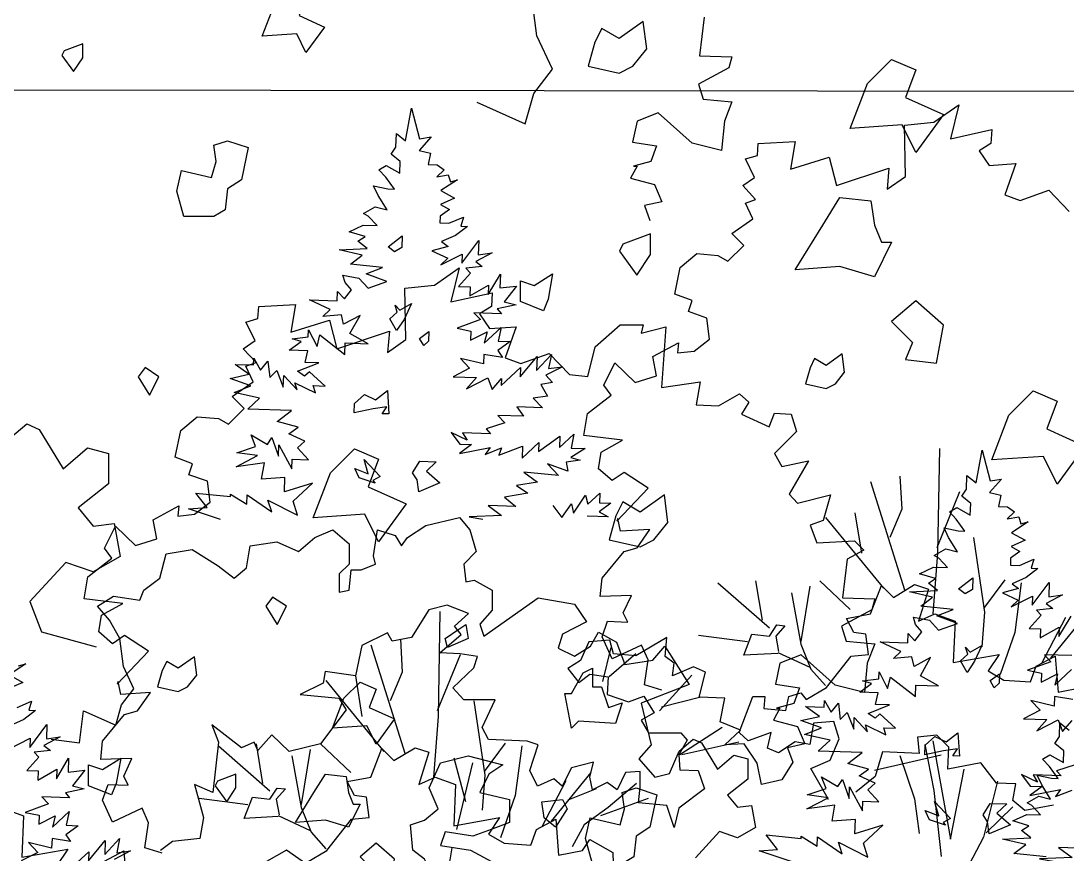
# Model space of a CAD drawing. Header units: inches. Extents: x -11 to 128, y 7 to 56.
# Drawn here: x 39.151 to 39.69, y 23.724 to 24.153 of the extents above; entities that cross this region are included whole.
import ezdxf

# ---------------------------------------------------------------- set-up
doc = ezdxf.new("R2010")
doc.units = ezdxf.units.IN
doc.header["$MEASUREMENT"] = 0
doc.layers.add('CAY', color=94, linetype='Continuous')
doc.layers.add('CAY-3', color=61, linetype='Continuous')
picture_1 = doc.add_image_def('image1.jpg', size_in_pixel=(1680, 1093))

# ---------------------------------------------------------------- blocks, each defined once
blk = doc.blocks.new('A$C76451831')
at = {"layer": 'CAY'}
for p, q in [((4659.2, 1730), (4666, 1767.4)), ((4666, 1767.4), (4675.2, 1732.1)), ((959.8, 1687.4), (953.4, 1735.8)), ((4648.1, 1722.6), (4648.6, 1738.5)), ((4648.6, 1738.5), (4659.2, 1730)), ((4688.4, 1734.4), (4674.7, 1719)), ((4675.2, 1732.1), (4688.4, 1734.4)), ((4642.8, 1714.7), (4648.1, 1722.6)), ((4674.7, 1719), (4687.7, 1715.8)), ((4653, 1706.2), (4642.8, 1714.7)), ((4652.5, 1693), (4653, 1706.2)), ((4687.7, 1715.8), (4685, 1702.8)), ((4628.6, 1696.6), (4636.9, 1701.7)), ((4636.5, 1688.1), (4628.6, 1696.6)), ((4636.9, 1701.7), (4652.5, 1693)), ((4685, 1702.8), (4695.4, 1702.4)), ((4703.4, 1696.7), (4694.9, 1688.8)), ((4695.4, 1702.4), (4703.4, 1696.7)), ((977.5, 1649), (959.8, 1687.4)), ((4646.4, 1674.6), (4636.5, 1688.1)), ((4694.9, 1688.8), (4708.2, 1691.1)), ((4718.8, 1685.3), (4699.8, 1672.8)), ((4708.2, 1691.1), (4710.6, 1682.8)), ((4710.6, 1682.8), (4718.8, 1685.3)), ((4627.6, 1667.1), (4622.5, 1678.2)), ((4622.5, 1678.2), (4638.7, 1674.9)), ((4638.7, 1674.9), (4646.4, 1674.6)), ((4699.8, 1672.8), (4715.4, 1664.1)), ((4637.9, 1650.9), (4627.6, 1667.1)), ((4715.4, 1664.1), (4699.3, 1656.9)), ((4699.3, 1656.9), (4709.5, 1651.1)), ((956.3, 1621.3), (977.5, 1649)), ((4611, 1646.4), (4624.4, 1654.1)), ((4616.3, 1643.5), (4611, 1646.4)), ((4624.4, 1654.1), (4637.9, 1650.9)), ((4709.5, 1651.1), (4698.8, 1643.4)), ((4594.4, 1625.7), (4610.5, 1633.3)), ((4610.5, 1633.3), (4626.4, 1632.7)), ((4626.4, 1632.7), (4616.3, 1643.5)), ((4698.8, 1643.4), (4698.5, 1635.7)), ((4698.5, 1635.7), (4708.9, 1635.3)), ((4708.9, 1635.3), (4725.5, 1642.4)), ((4725.5, 1642.4), (4722.4, 1632.1)), ((946.3, 1586.5), (956.3, 1621.3)), ((4612.8, 1620.1), (4594.4, 1625.7)), ((4716.6, 1621.4), (4700.5, 1614.3)), ((4730.1, 1631.8), (4716.6, 1621.4)), ((4722.4, 1632.1), (4730.1, 1631.8)), ((890.9, 1611.3), (946.3, 1586.5)), ((4604.5, 1614.9), (4612.8, 1620.1)), ((4615, 1606.4), (4604.5, 1614.9)), ((4708, 1608.6), (4689.3, 1603.8)), ((4700.5, 1614.3), (4708, 1608.6)), ((4723.6, 1589.4), (4743.1, 1615.5)), ((4743.1, 1615.5), (4742.6, 1599.2)), ((4582.8, 1604.8), (4615, 1606.4)), ((4609.3, 1598.9), (4582.8, 1604.8)), ((4595.8, 1588.5), (4609.3, 1598.9)), ((4689.3, 1603.8), (4707.5, 1595.4)), ((4699.6, 1587.6), (4724, 1599.9)), ((4724, 1599.9), (4723.6, 1589.4)), ((4758.5, 1601.4), (4739.6, 1591.6)), ((4742.6, 1599.2), (4758.5, 1601.4)), ((4632.8, 1584.5), (4595.8, 1588.5)), ((4614, 1577.4), (4632.8, 1584.5)), ((4707.5, 1595.4), (4699.6, 1587.6)), ((4747.1, 1585.9), (4728.4, 1583.8)), ((4739.6, 1591.6), (4747.1, 1585.9)), ((4587.2, 1575.6), (4605.7, 1572.3)), ((4589.7, 1567.4), (4587.2, 1575.6)), ((4637.7, 1568.4), (4614, 1577.4)), ((4733.7, 1578.2), (4720, 1562.8)), ((4728.4, 1583.8), (4733.7, 1578.2)), ((4754.1, 1553.5), (4768.1, 1577)), ((4768.1, 1577), (4767.5, 1561.2)), ((4597.1, 1559), (4589.7, 1567.4)), ((4605.7, 1572.3), (4616.2, 1561)), ((4616.2, 1561), (4637.7, 1568.4)), ((4720, 1562.8), (4733.1, 1562.4)), ((4732.8, 1552), (4754.5, 1564.3)), ((4733.1, 1562.4), (4732.8, 1552)), ((4754.5, 1564.3), (4754.1, 1553.5)), ((4767.5, 1561.2), (4786.6, 1563.2)), ((4786.6, 1563.2), (4772.4, 1545.1)), ((4580.8, 1546.4), (4581.1, 1557.2)), ((4581.1, 1557.2), (4589, 1548.8)), ((4589, 1548.8), (4597.1, 1559)), ((4572.7, 1536.2), (4549.1, 1547.5)), ((4549.1, 1547.5), (4580.8, 1546.4)), ((4785.9, 1541.9), (4764.4, 1537.2)), ((4764.4, 1537.2), (4769.2, 1531.6)), ((4772.4, 1545.1), (4785.9, 1541.9)), ((4564.3, 1528.4), (4572.7, 1536.2)), ((4585.6, 1530.3), (4564.3, 1528.4)), ((4588, 1519.4), (4585.6, 1530.3)), ((4606.9, 1529.6), (4588, 1519.4)), ((4595.3, 1508.7), (4606.9, 1529.6)), ((4745, 1524.8), (4718.3, 1514.8)), ((4769.2, 1531.6), (4737.5, 1532.7)), ((4737.5, 1532.7), (4745, 1524.8)), ((4547.6, 1504.9), (4547.9, 1513.1)), ((4547.9, 1513.1), (4557.6, 1494.1)), ((4718.3, 1514.8), (4734.1, 1511.6)), ((4749.5, 1497.9), (4768.7, 1515.8)), ((4768.7, 1515.8), (4765.4, 1500)), ((4528.9, 1502.9), (4547.6, 1504.9)), ((4539.3, 1499.8), (4528.9, 1502.9)), ((4557.6, 1494.1), (4560.8, 1507.2)), ((4560.8, 1507.2), (4589.5, 1484.9)), ((4616.2, 1497.1), (4595.3, 1508.7)), ((4734.1, 1511.6), (4733.7, 1501.1)), ((4733.7, 1501.1), (4752.6, 1510.9)), ((4752.6, 1510.9), (4749.5, 1497.9)), ((4525.8, 1489.8), (4539.3, 1499.8)), ((4547, 1489.1), (4525.8, 1489.8)), ((4543.8, 1475.6), (4547, 1489.1)), ((4589.5, 1484.9), (4589.9, 1498)), ((4589.9, 1498), (4616.2, 1497.1)), ((4779, 1499.6), (4765, 1489.2)), ((4765, 1489.2), (4770.2, 1481.3)), ((4765.4, 1500), (4779, 1499.6)), ((4484.8, 1472.7), (4485.1, 1480.4)), ((4485.1, 1480.4), (4492.8, 1466.9)), ((4492.8, 1466.9), (4501.3, 1477.1)), ((4501.3, 1477.1), (4503.4, 1458.4)), ((4722.1, 1480.2), (4732.6, 1469)), ((4748.6, 1473.9), (4722.1, 1480.2)), ((4749, 1484.7), (4748.6, 1473.9)), ((4770.2, 1481.3), (4749, 1484.7)), ((4790.7, 1459.3), (4810.1, 1482.6)), ((4809.5, 1466.3), (4826.5, 1484.8)), ((4810.1, 1482.6), (4809.5, 1466.3)), ((4826.5, 1484.8), (4823.2, 1468.6)), ((4463.6, 1473.4), (4484.8, 1472.7)), ((4479.5, 1462), (4463.6, 1473.4)), ((4503.4, 1458.4), (4511.4, 1466.3)), ((4511.4, 1466.3), (4518.8, 1447.4)), ((4535.3, 1465.5), (4559.7, 1475)), ((4543.3, 1459.7), (4535.3, 1465.5)), ((4548.9, 1465), (4543.3, 1459.7)), ((4559.7, 1475), (4543.8, 1475.6)), ((4566.9, 1448.5), (4548.9, 1465)), ((4732.6, 1469), (4713.7, 1459.2)), ((4769, 1449.1), (4791.1, 1469.7)), ((4791.1, 1469.7), (4790.7, 1459.3)), ((4839.1, 1470.7), (4820.2, 1461)), ((4823.2, 1468.6), (4839.1, 1470.7)), ((4458, 1457.3), (4479.5, 1462)), ((4481.7, 1448.7), (4458, 1457.3)), ((4518.8, 1447.4), (4519.3, 1460.6)), ((4519.3, 1460.6), (4534.6, 1444.2)), ((4534.6, 1444.2), (4532.2, 1452.4)), ((4532.2, 1452.4), (4555.8, 1440.7)), ((4713.7, 1459.2), (4740.4, 1458.3)), ((4740.4, 1458.3), (4729, 1445.5)), ((4729, 1445.5), (4753.5, 1457.8)), ((4753.5, 1457.8), (4758.5, 1444.5)), ((4758.5, 1444.5), (4769.3, 1457.3)), ((4769.3, 1457.3), (4769, 1449.1)), ((4827.6, 1452.5), (4814.4, 1450.3)), ((4820.2, 1461), (4827.6, 1452.5)), ((4462.4, 1441.3), (4481.7, 1448.7)), ((4491.7, 1434.8), (4462.4, 1441.3)), ((4555.8, 1440.7), (4553.3, 1449)), ((4553.3, 1449), (4566.9, 1448.5)), ((4814.4, 1450.3), (4822.1, 1436.9)), ((4478.1, 1422.1), (4491.7, 1434.8)), ((4822.1, 1436.9), (4805.7, 1434.7)), ((4805.7, 1434.7), (4816.2, 1423.5)), ((4528.3, 1420.4), (4478.1, 1422.1)), ((4512, 1407.8), (4528.3, 1420.4)), ((4786.8, 1424.5), (4794.5, 1413.8)), ((4816.2, 1423.5), (4786.8, 1424.5)), ((4200.3, 1384.7), (4224.5, 1405.3)), ((4224.5, 1405.3), (4238.7, 1398.8)), ((4535.8, 1401.5), (4512, 1407.8)), ((4773, 1406.4), (4751.5, 1399.4)), ((4794.5, 1413.8), (4765.1, 1414.8)), ((4765.1, 1414.8), (4773, 1406.4)), ((4238.7, 1398.8), (4266.4, 1353.4)), ((4487, 1379.2), (4482, 1392.5)), ((4482, 1392.5), (4500.7, 1381.4)), ((4525.1, 1393.7), (4535.8, 1401.5)), ((4543.4, 1385.4), (4525.1, 1393.7)), ((4711.4, 1395.4), (4721.4, 1381.9)), ((4729.7, 1386.6), (4711.4, 1395.4)), ((4724.6, 1394.9), (4729.7, 1386.6)), ((4756.7, 1393.8), (4724.6, 1394.9)), ((4751.5, 1399.4), (4756.7, 1393.8)), ((4835.9, 1377.9), (4852.3, 1393.2)), ((4852.3, 1393.2), (4849, 1377.4)), ((4500.7, 1381.4), (4505.9, 1389.4)), ((4505.9, 1389.4), (4513.4, 1367.9)), ((4513.4, 1367.9), (4513.8, 1381)), ((4513.8, 1381), (4528.7, 1353.7)), ((4535, 1377.5), (4543.4, 1385.4)), ((4735, 1381.4), (4721, 1371)), ((4721.4, 1381.9), (4735, 1381.4)), ((4792.9, 1365.8), (4812.1, 1383.7)), ((4811.7, 1373.3), (4836.3, 1391)), ((4812.1, 1383.7), (4811.7, 1373.3)), ((4836.3, 1391), (4835.9, 1377.9)), ((4266.4, 1353.4), (4294.1, 1377.6)), ((4294.1, 1377.6), (4318.3, 1371.1)), ((4318.3, 1371.1), (4318.3, 1336.3)), ((4464.9, 1355.9), (4489.4, 1368.7)), ((4465.5, 1371.8), (4487, 1379.2)), ((4489.4, 1368.7), (4465.5, 1371.8)), ((4547.7, 1363.9), (4535, 1377.5)), ((4721, 1371), (4756.1, 1378)), ((4756.1, 1378), (4750.4, 1370)), ((4750.4, 1370), (4769.3, 1377.5)), ((4766.3, 1369.4), (4793.3, 1379.4)), ((4769.3, 1377.5), (4766.3, 1369.4)), ((4793.3, 1379.4), (4792.9, 1365.8)), ((4865.3, 1376.9), (4848.6, 1366.6)), ((4849, 1377.4), (4865.3, 1376.9)), ((4497.2, 1360.3), (4464.9, 1355.9)), ((4493.9, 1341.8), (4497.2, 1360.3)), ((4528.7, 1353.7), (4529.1, 1364.6)), ((4529.1, 1364.6), (4547.7, 1363.9)), ((4822.1, 1359.3), (4834.8, 1345.7)), ((4845.4, 1350.8), (4822.1, 1359.3)), ((4859.4, 1363.5), (4843.5, 1361.3)), ((4843.5, 1361.3), (4845.4, 1350.8)), ((4848.6, 1366.6), (4859.4, 1363.5)), ((4834.8, 1345.7), (4795, 1349.9)), ((4795, 1349.9), (4810.5, 1338.4)), ((4318.3, 1336.3), (4283.5, 1308.6)), ((4520.7, 1343.6), (4493.9, 1341.8)), ((4520.1, 1327.3), (4520.7, 1343.6)), ((4552.2, 1337), (4520.1, 1327.3)), ((4530.1, 1316.5), (4552.2, 1337)), ((4810.5, 1338.4), (4786.3, 1334.3)), ((4786.3, 1334.3), (4799.6, 1325.7)), ((4431.5, 1309.1), (4418.5, 1325.8)), ((4418.5, 1325.8), (4458.3, 1321.7)), ((4458.3, 1321.7), (4458.4, 1324.4)), ((4458.4, 1324.4), (4477, 1312.9)), ((4477, 1312.9), (4477.4, 1323.8)), ((4477.4, 1323.8), (4505.7, 1304.2)), ((4799.6, 1325.7), (4772.7, 1321.2)), ((4772.7, 1321.2), (4785.5, 1310.3)), ((4851.8, 1302.5), (4865.7, 1323.4)), ((4865.7, 1323.4), (4868.1, 1312.9)), ((4868.1, 1312.9), (4882.1, 1325.5)), ((4882.1, 1325.5), (4881.7, 1314.6)), ((4283.5, 1308.6), (4300.6, 1287.9)), ((4410.2, 1307.5), (4431.5, 1309.1)), ((4501.2, 1317.5), (4535, 1300.5)), ((4505.7, 1304.2), (4501.2, 1317.5)), ((4535, 1300.5), (4530.1, 1316.5)), ((4753.8, 1311.4), (4769.3, 1300)), ((4785.5, 1310.3), (4753.8, 1311.4)), ((4828.1, 1311.5), (4838.5, 1297.6)), ((4838.5, 1297.6), (4849.5, 1313.5)), ((4849.5, 1313.5), (4851.8, 1302.5)), ((4894.8, 1314.2), (4881.4, 1304.2)), ((4881.7, 1314.6), (4894.8, 1314.2)), ((4446.9, 1295.4), (4410.2, 1307.5)), ((4682.3, 1288.4), (4721.2, 1297.8)), ((4721.2, 1297.8), (4733, 1283.7)), ((4769.3, 1300), (4732.1, 1298.6)), ((4732.1, 1298.6), (4747.8, 1295.7)), ((4891.6, 1298.4), (4867.6, 1299.3)), ((4881.4, 1304.2), (4891.6, 1298.4)), ((4300.6, 1287.9), (4324.7, 1290.9)), ((4324.7, 1290.9), (4331.8, 1253.1)), ((4661.5, 1274.6), (4682.3, 1288.4)), ((4536.5, 1258.5), (4554.9, 1274.6)), ((4554.9, 1274.6), (4575.8, 1283.7)), ((4575.8, 1283.7), (4594.3, 1267.5)), ((4622.2, 1253.8), (4626.9, 1283.7)), ((4626.9, 1283.7), (4647.3, 1277)), ((4647.3, 1277), (4654.4, 1265.2)), ((4654.4, 1265.2), (4661.5, 1274.6)), ((4733, 1283.7), (4740.1, 1258.5)), ((4384.3, 1256.1), (4414.2, 1260.8)), ((4414.2, 1260.8), (4444.1, 1242.4)), ((4476.7, 1240), (4481, 1265.2)), ((4481, 1265.2), (4511.3, 1269.9)), ((4511.3, 1269.9), (4536.5, 1258.5)), ((4594.3, 1267.5), (4594.3, 1244.3)), ((4331.8, 1253.1), (4300.6, 1235.4)), ((4377.3, 1228.2), (4384.3, 1256.1)), ((4624.5, 1244.3), (4622.2, 1253.8)), ((4740.1, 1258.5), (4725.9, 1244.3)), ((4269.3, 1246.1), (4228, 1201.2)), ((4300.6, 1235.4), (4269.3, 1246.1)), ((4444.1, 1242.4), (4462.6, 1228.2)), ((4462.6, 1228.2), (4476.7, 1240)), ((4594.3, 1244.3), (4582.9, 1232.9)), ((4594.3, 1214.4), (4596.6, 1237.6)), ((4596.6, 1237.6), (4608.4, 1237.6)), ((4608.4, 1237.6), (4624.5, 1244.3)), ((4725.9, 1244.3), (4728.3, 1223.9)), ((4358.8, 1214.4), (4377.3, 1228.2)), ((4582.9, 1232.9), (4582.9, 1212.1)), ((4728.3, 1223.9), (4737.7, 1225.8)), ((4737.7, 1225.8), (4758.6, 1214.4)), ((4354.1, 1203), (4358.8, 1214.4)), ((4582.9, 1212.1), (4594.3, 1214.4)), ((4758.6, 1214.4), (4758.6, 1191.2)), ((5192.6, 1187), (5205.3, 1219.7)), ((5205.3, 1219.7), (5219, 1206)), ((5219, 1206), (5243.2, 1220.8)), ((5243.2, 1220.8), (5259.1, 1215.5)), ((5259.1, 1215.5), (5247.5, 1178.6)), ((4228, 1201.2), (4241.6, 1166.4)), ((4305.7, 1196), (4324.2, 1207.4)), ((4324.2, 1207.4), (4354.1, 1203)), ((4749.1, 1161.4), (4811.2, 1205.4)), ((4811.2, 1205.4), (4852.9, 1198.3)), ((4319.5, 1179.8), (4305.7, 1196)), ((4758.6, 1191.2), (4744.4, 1175.1)), ((4852.9, 1198.3), (4866.7, 1177.9)), ((4331.3, 1159), (4319.5, 1179.8)), ((4866.7, 1177.9), (4839.1, 1163.7)), ((5165.2, 1181.8), (5192.6, 1187)), ((5173.6, 1165.9), (5165.2, 1181.8)), ((5247.5, 1178.6), (5266.4, 1187)), ((5266.4, 1187), (5289.7, 1178.6)), ((5289.7, 1178.6), (5287.5, 1131.1)), ((4241.6, 1166.4), (4304.1, 1149.3)), ((4744.4, 1175.1), (4749.1, 1161.4)), ((4871.4, 1149.9), (4880.4, 1166.1)), ((4880.4, 1166.1), (4901.2, 1154.7)), ((5187.3, 1163.8), (5173.6, 1165.9)), ((4335.6, 1126.7), (4331.3, 1159)), ((4839.1, 1163.7), (4834.4, 1147.6)), ((4901.2, 1154.7), (4910.7, 1129.1)), ((5190.5, 1140.6), (5187.3, 1163.8)), ((4834.4, 1147.6), (4852.9, 1138.5)), ((4852.9, 1138.5), (4871.4, 1149.9)), ((4942.9, 1133.8), (4956.7, 1149.9)), ((4956.7, 1149.9), (4984.6, 1105.9)), ((5170.5, 1138.5), (5190.5, 1140.6)), ((5287.5, 1131.1), (5340.3, 1140.6)), ((5340.3, 1140.6), (5327.6, 1121.6)), ((4910.7, 1129.1), (4942.9, 1133.8)), ((5142, 1102.7), (5170.5, 1138.5)), ((5382.5, 1126.9), (5404.6, 1138.5)), ((5404.6, 1138.5), (5407.8, 1097.4)), ((4347.4, 1101.2), (4335.6, 1126.7)), ((5327.6, 1121.6), (5345.5, 1111.1)), ((5376.1, 1109), (5382.5, 1126.9)), ((4984.6, 1105.9), (4929.6, 1084.7)), ((5345.5, 1111.1), (5376.1, 1109)), ((4333.2, 1082.7), (4347.4, 1101.2)), ((5098.8, 1092.1), (5112.5, 1096.3)), ((5112.5, 1096.3), (5118.8, 1089)), ((5118.8, 1089), (5142, 1102.7)), ((5407.8, 1097.4), (5435.2, 1102.7)), ((4326.6, 1059.5), (4333.2, 1082.7)), ((4929.6, 1084.7), (4941, 1036.7)), ((5057.6, 1092.1), (5071.3, 1092.1)), ((5071.3, 1092.1), (5070.3, 1078.4)), ((5095.6, 1076.3), (5098.8, 1092.1)), ((4284.9, 1039.1), (4289.6, 1076)), ((4289.6, 1076), (4326.6, 1059.5)), ((5070.3, 1078.4), (5095.6, 1076.3)), ((5409.5, 1046.3), (5410, 1062.2)), ((5410, 1062.2), (5420.6, 1053.6)), ((5268.6, 1047.8), (5246.4, 1045.7)), ((5246.4, 1045.7), (5248.5, 1026.7)), ((5282.3, 1034.1), (5268.6, 1047.8)), ((5404.2, 1038.3), (5409.5, 1046.3)), ((4252.7, 1043.4), (4284.9, 1039.1)), ((4941, 1036.7), (4926.8, 1020.6)), ((4973.2, 1029.6), (4989.3, 1043.4)), ((4989.3, 1043.4), (4998.7, 1039.1)), ((4998.7, 1039.1), (5017.2, 1008.8)), ((5281.2, 1008.8), (5282.3, 1034.1)), ((5414.3, 1029.8), (5404.2, 1038.3)), ((4728.3, 971.5), (4715.1, 1021.6)), ((4926.8, 1020.6), (4945.3, 999.7)), ((4961.8, 1004.1), (4973.2, 1029.6)), ((5017.2, 1008.8), (5035.7, 1024.9)), ((5035.7, 1024.9), (5051.8, 1020.6)), ((5051.8, 1020.6), (5051.8, 997.4)), ((5273.8, 1025), (5197.2, 1007.3)), ((5206.3, 1028.8), (5197.9, 1000.4)), ((5248.5, 1026.7), (5206.3, 1028.8)), ((5390, 1020.2), (5398.3, 1025.4)), ((5398.3, 1025.4), (5413.9, 1016.7)), ((5413.9, 1016.7), (5414.3, 1029.8)), ((4717.8, 939.8), (4736.3, 1016.3)), ((5319.2, 1016.2), (5281.2, 1008.8)), ((5337.1, 993), (5319.2, 1016.2)), ((5397.8, 1011.8), (5390, 1020.2)), ((5407.8, 998.3), (5397.8, 1011.8)), ((4945.3, 999.7), (4961.8, 1004.1)), ((5051.8, 997.4), (5028.6, 978.9)), ((5197.9, 1000.4), (5175.7, 982.4)), ((5389, 990.8), (5383.9, 1001.9)), ((5383.9, 1001.9), (5400.1, 998.6)), ((5400.1, 998.6), (5407.8, 998.3)), ((5359.3, 991.9), (5337.1, 993)), ((5356.1, 972.9), (5359.3, 991.9)), ((5399.3, 974.6), (5389, 990.8)), ((5028.6, 978.9), (5040, 965.1)), ((5369.8, 961.3), (5356.1, 972.9)), ((5372.4, 970.1), (5385.8, 977.8)), ((5385.8, 977.8), (5399.3, 974.6)), ((5040, 965.1), (5056.1, 967.1)), ((5056.1, 967.1), (5060.8, 941.9)), ((5402.5, 967.7), (5369.8, 961.3)), ((5377.7, 967.2), (5372.4, 970.1)), ((5387.7, 956.4), (5377.7, 967.2)), ((5355.8, 949.4), (5371.9, 957)), ((5374.2, 943.7), (5355.8, 949.4)), ((5371.9, 957), (5387.7, 956.4)), ((5019.2, 937.2), (4991.7, 907.3)), ((5040, 930.1), (5019.2, 937.2)), ((5060.8, 941.9), (5040, 930.1)), ((5365.8, 938.6), (5374.2, 943.7)), ((5376.4, 930.1), (5365.8, 938.6)), ((5344.2, 928.5), (5376.4, 930.1)), ((5370.7, 922.5), (5344.2, 928.5)), ((4704.6, 871.1), (4712.5, 918.7)), ((5357.2, 912.1), (5370.7, 922.5)), ((5394.2, 908.1), (5357.2, 912.1))]:
    blk.add_line(p, q, dxfattribs=at)
for points in [[(5001.7, 1871.8), (4996.5, 1827.5), (5033.4, 1826.4), (5030.2, 1813.8), (4995.4, 1794.8), (5000.7, 1777.9), (5033.4, 1774.7), (5024.9, 1752.6), (5021.8, 1718.9), (4988, 1727.3), (4949, 1762.1), (4924.8, 1752.6), (4919.5, 1728.3), (4946.9, 1724.1), (4940.6, 1706.2), (4920.5, 1700.9), (4924.8, 1700.9), (4917.4, 1687.2), (4944.8, 1679.8), (4953.2, 1659.8), (4933.2, 1655.6), (4939.5, 1638.7)], [(4953.2, 1099.5), (4933.2, 1105.8), (4937.4, 1134.3), (4930, 1151.2), (4896.3, 1135.4), (4884.7, 1160.7), (4891, 1178.6), (4914.2, 1177.5), (4908.9, 1188.1), (4918.4, 1208.1), (4882.5, 1207.1), (4884.7, 1228.2), (4910, 1258.8), (4924.7, 1263), (4939.5, 1284.1), (4905.7, 1282), (4902.6, 1296.7), (4901.5, 1293.6), (4937.4, 1331.5), (4910, 1349.5), (4896.3, 1340), (4880.4, 1353.7), (4883.6, 1372.7), (4907.9, 1386.4), (4863.6, 1391.6), (4867.8, 1417), (4895.2, 1438.1), (4886.8, 1449.7), (4899.4, 1475), (4922.6, 1452.8), (4946.9, 1460.2), (4942.7, 1482.3), (4972.2, 1498.2), (4971.1, 1486.6), (4990.1, 1488.7), (5008, 1502.4), (5004.9, 1526.6), (4983.8, 1534), (4988, 1546.7), (4968, 1554.1), (4974.3, 1584.7), (4993.3, 1600.5), (5017.5, 1598.4), (5029.1, 1592), (5047.1, 1610), (5033.4, 1623.7), (5057.6, 1640.6), (5049.2, 1658.5), (5060.8, 1662.7), (5046, 1678.5), (5059.7, 1688), (5049.2, 1709.1), (5062.9, 1713.3), (5063.9, 1727), (5106.1, 1729.1), (5100.9, 1697.5), (5145.2, 1711.2), (5153.6, 1678.5), (5213.7, 1698.6), (5211.6, 1674.3), (5232.7, 1689.1), (5231.6, 1748.1), (5265.4, 1751.3), (5293.9, 1771.3), (5284.4, 1732.3), (5331.8, 1742.9), (5330.8, 1727), (5317.1, 1718.6), (5328.7, 1701.7), (5359.3, 1703.8), (5346.6, 1668), (5364.5, 1661.6), (5397.2, 1673.2), (5420.4, 1649)], [(4680, 1494.9), (4675.3, 1503.2), (4686, 1511), (4685.6, 1500.1), (4680, 1494.9)], [(530, 749.3), (509.9, 755.6), (514.2, 784.1), (506.8, 800.9), (473, 785.1), (461.4, 810.4), (467.7, 828.4), (490.9, 827.3), (485.7, 837.9), (495.2, 857.9), (459.3, 856.8), (461.4, 877.9), (486.7, 908.5), (501.5, 912.7), (516.3, 933.8), (482.5, 931.7), (479.3, 946.5), (478.3, 943.3), (514.2, 981.3), (486.7, 999.2), (473, 989.7), (457.2, 1003.4), (460.4, 1022.4), (484.6, 1036.1), (440.3, 1041.4), (444.5, 1066.7), (472, 1087.8), (463.5, 1099.4), (476.2, 1124.7), (499.4, 1102.6), (523.6, 1110), (519.4, 1132.1), (549, 1147.9), (547.9, 1136.3), (566.9, 1138.4), (584.8, 1152.1), (581.7, 1176.4), (560.6, 1183.8), (564.8, 1196.4), (544.7, 1203.8), (551.1, 1234.4), (570.1, 1250.2), (594.3, 1248.1), (605.9, 1241.8), (623.8, 1259.7), (610.1, 1273.4), (634.4, 1290.3), (625.9, 1308.2), (637.6, 1312.5), (622.8, 1328.3), (636.5, 1337.8), (625.9, 1358.9), (639.7, 1363.1), (640.7, 1376.8), (682.9, 1378.9), (677.6, 1347.3), (721.9, 1361), (730.4, 1328.3), (790.5, 1348.3), (788.4, 1324.1), (809.5, 1338.8), (808.4, 1397.9), (842.2, 1401.1), (870.6, 1421.1), (861.1, 1382.1), (908.6, 1392.6), (907.6, 1376.8), (893.8, 1368.4), (905.4, 1351.5), (936, 1353.6), (923.4, 1317.7), (941.3, 1311.4), (974, 1323), (997.2, 1298.7), (1018.3, 1296.6), (1026.7, 1330.4), (1055.2, 1355.7), (1081.6, 1355.7), (1079.5, 1346.2), (1107.9, 1353.6), (1102.7, 1284), (1147, 1290.3), (1142.7, 1263.9), (1168.1, 1262.9), (1192.3, 1276.6), (1202.9, 1267.1), (1194.4, 1253.4), (1226.1, 1238.6), (1232.4, 1254.5), (1251.4, 1253.4), (1257.7, 1233.4), (1232.4, 1208), (1240.8, 1193.3), (1271.4, 1199.6), (1249.3, 1161.6), (1258.8, 1151.1), (1296.7, 1160.6), (1288.3, 1131.1), (1273.5, 1125.8), (1280.9, 1105.7), (1324.2, 1107.9), (1334.7, 1097.3), (1315.7, 1086.8), (1310.4, 1042.5), (1347.4, 1041.4), (1344.2, 1028.7), (1309.4, 1009.8), (1314.7, 992.9), (1347.4, 989.7), (1338.9, 967.6), (1335.8, 933.8), (1302, 942.3), (1263, 977.1), (1238.7, 967.6), (1233.4, 943.3), (1260.9, 939.1), (1254.5, 921.2), (1234.5, 915.9), (1238.7, 915.9), (1231.3, 902.2), (1258.8, 894.8), (1267.2, 874.8), (1247.2, 870.5), (1253.5, 853.7)], [(5271.7, 1376.9), (5269.6, 1256.6), (5264.3, 1187)], [(5226.4, 1345.2), (5228.5, 1307.3), (5214.8, 1274.6)], [(5192.6, 1338.9), (5231.6, 1214.5)], [(5294.9, 1327.3), (5268.6, 1263)], [(5140.9, 1297.8), (5207.4, 1216.6)], [(5174.7, 1303.1), (5182.1, 1256.6)], [(5310.7, 1274.6), (5323.4, 1189.1), (5320.2, 1149.1)], [(5060.8, 1225), (5068.2, 1179.7)], [(5134.6, 1225), (5169.4, 1192.3)], [(5346.6, 1226.1), (5322.3, 1193.4)], [(5017.5, 1222.9), (5076.6, 1171.2)], [(5123, 1218.7), (5112.5, 1155.4)], [(5365.6, 1222.9), (5358.2, 1165.9), (5341.3, 1117.4)], [(1251.4, 739.8), (1214.7, 752), (1236, 753.5), (1223, 770.3), (1262.8, 766.2), (1262.9, 768.9), (1281.5, 757.4), (1281.9, 768.2), (1310.2, 748.6), (1305.7, 761.9), (1339.5, 744.9), (1334.6, 760.9), (1356.7, 781.5), (1324.6, 771.7), (1325.2, 788), (1298.4, 786.2), (1301.7, 804.7), (1269.4, 800.4), (1293.9, 813.1), (1270, 816.2), (1291.5, 823.6), (1286.5, 837), (1305.2, 825.9), (1310.4, 833.9), (1317.9, 812.3), (1318.3, 825.4), (1333.2, 798.2), (1333.6, 809), (1352.2, 808.4), (1339.5, 822), (1347.9, 829.8), (1329.6, 838.2), (1340.3, 846), (1316.5, 852.2), (1332.8, 864.8), (1282.6, 866.6), (1296.2, 879.2), (1266.9, 885.7), (1286.2, 893.2), (1262.5, 901.7), (1284, 906.4), (1268.1, 917.8), (1289.3, 917.1), (1289.6, 924.8), (1297.3, 911.4), (1305.8, 921.5), (1307.9, 902.9), (1315.9, 910.7), (1323.4, 891.9), (1323.8, 905), (1339.1, 888.6), (1336.7, 896.9), (1360.3, 885.2), (1357.8, 893.4), (1371.4, 892.9), (1353.4, 909.4), (1347.8, 904.2), (1339.8, 909.9), (1364.2, 919.5), (1348.4, 920), (1351.5, 933.5), (1330.3, 934.3), (1343.8, 944.2), (1333.4, 947.3), (1352.1, 949.4), (1352.4, 957.5), (1362.1, 938.6), (1365.3, 951.6), (1394, 929.3), (1394.4, 942.4), (1420.7, 941.5), (1399.8, 953.1), (1411.4, 974), (1392.5, 963.8), (1390.1, 974.8), (1368.8, 972.8), (1377.2, 980.7), (1353.6, 991.9), (1385.3, 990.8), (1385.6, 1001.7), (1393.5, 993.3), (1401.6, 1003.4), (1394.2, 1011.8), (1391.7, 1020.1), (1410.2, 1016.7), (1420.7, 1005.5), (1442.2, 1012.9), (1418.5, 1021.8), (1437.3, 1028.9), (1400.3, 1032.9), (1413.8, 1043.3), (1387.3, 1049.2), (1419.5, 1050.8), (1409, 1059.4), (1417.3, 1064.5), (1398.9, 1070.1), (1415, 1077.7), (1430.9, 1077.2), (1420.8, 1088), (1415.5, 1090.9), (1428.9, 1098.6), (1442.4, 1095.4), (1432.1, 1111.6), (1427, 1122.6), (1443.2, 1119.4), (1450.9, 1119.1), (1441, 1132.6), (1433.1, 1141), (1441.4, 1146.2), (1457, 1137.5), (1457.5, 1150.6), (1447.3, 1159.1), (1452.6, 1167.1), (1453.1, 1182.9), (1463.7, 1174.4), (1470.5, 1211.8), (1479.7, 1176.6), (1492.9, 1178.8), (1479.2, 1163.4), (1492.2, 1160.3), (1489.5, 1147.2), (1499.9, 1146.8), (1507.9, 1141.1), (1499.4, 1133.3), (1512.7, 1135.5), (1515.1, 1127.3), (1523.3, 1129.7), (1504.3, 1117.2), (1519.9, 1108.5), (1503.8, 1101.4), (1514, 1095.6), (1503.3, 1087.8), (1503, 1080.1), (1513.4, 1079.7), (1530, 1086.9), (1526.9, 1076.5), (1534.6, 1076.3), (1521.1, 1065.9), (1505, 1058.7), (1512.5, 1053), (1493.8, 1048.2), (1512, 1039.9), (1504.1, 1032), (1528.5, 1044.3), (1528.1, 1033.9), (1547.6, 1060), (1547.1, 1043.7), (1563, 1045.8), (1544.1, 1036.1), (1551.6, 1030.3), (1532.9, 1028.3), (1538.2, 1022.7), (1524.5, 1007.3), (1537.6, 1006.8), (1537.3, 996.4), (1559, 1008.8), (1558.6, 997.9), (1572.6, 1021.5)], [(1573.7, 976.1), (1542, 977.2), (1549.5, 969.2), (1522.8, 959.3), (1538.6, 956), (1538.2, 945.6), (1557.1, 955.4), (1554, 942.3), (1573.2, 960.2)], [(1574.7, 925.7), (1553.5, 929.2), (1553.1, 918.3), (1526.6, 924.7), (1537.1, 913.4), (1518.2, 903.7), (1544.9, 902.7), (1533.5, 890), (1558, 902.3), (1563, 889), (1573.8, 901.7)], [(1577.5, 850.8), (1556, 843.9), (1561.2, 838.3), (1529.1, 839.4), (1534.2, 831), (1515.9, 839.8), (1525.9, 826.3), (1539.5, 825.9), (1525.5, 815.5), (1560.6, 822.4), (1554.9, 814.4), (1573.8, 821.9)], [(1590, 754.7), (1558.3, 755.8), (1573.8, 744.4), (1536.6, 743), (1552.3, 740.2), (1540.8, 721.6), (1568.1, 736.9), (1564.8, 720.7), (1592.2, 741.1)], [(4215.1, 1127.3), (4223.3, 1129.7), (4204.3, 1117.2), (4219.9, 1108.5), (4203.8, 1101.4)], [(4213.4, 1079.7), (4230, 1086.9), (4226.9, 1076.5), (4234.6, 1076.3), (4221.1, 1065.9), (4205, 1058.7)], [(4204.1, 1032), (4228.5, 1044.3), (4228.1, 1033.9), (4247.6, 1060), (4247.1, 1043.7), (4263, 1045.8), (4244.1, 1036.1), (4251.6, 1030.3), (4232.9, 1028.3), (4238.2, 1022.7), (4224.5, 1007.3), (4237.6, 1006.8), (4237.3, 996.4), (4259, 1008.8), (4258.6, 997.9), (4272.6, 1021.5), (4272, 1005.6), (4291.1, 1007.7), (4276.9, 989.6), (4290.4, 986.4), (4268.9, 981.7), (4273.7, 976.1), (4242, 977.2), (4249.5, 969.2), (4222.8, 959.3), (4238.6, 956), (4238.2, 945.6), (4257.1, 955.4), (4254, 942.3), (4273.2, 960.2), (4269.9, 944.5), (4283.5, 944), (4269.5, 933.6), (4274.7, 925.7), (4253.5, 929.2), (4253.1, 918.3), (4226.6, 924.7), (4237.1, 913.4), (4218.2, 903.7)], [(4273.5, 893.6), (4295.6, 914.1), (4295.2, 903.7), (4314.6, 927.1), (4314, 910.8), (4331, 929.2), (4327.7, 913), (4343.6, 915.2), (4324.7, 905.4)], [(5101.9, 1211.3), (5112.5, 1152.2), (5124.1, 1123.8), (5140.9, 1104.8)], [(5444.7, 1192.3), (5399.3, 1136.4)], [(5416.2, 1182.8), (5388.8, 1130.1)], [(5086.1, 1141.7), (5047.1, 1139.6), (5056.6, 1163.8), (5076.6, 1161.7), (5085, 1174.4), (5094.5, 1173.3), (5084, 1161.7), (5087.2, 1143.8)], [(4995.4, 1162.8), (5051.3, 1155.4)], [(5086.1, 1142.7), (5123, 1125.9)], [(5144.1, 974), (5144.1, 975), (5124.1, 1009.8), (5146.2, 1019.3), (5156.8, 1043.6), (5150.4, 1063.6), (5127.2, 1061.5), (5123, 1037.3), (5106.1, 1040.4), (5087.2, 1027.8), (5074.5, 1033.1), (5078.7, 1051), (5052.3, 1041.5), (5041.8, 1051), (5057.6, 1092.1)], [(1253.5, 853.7), (1240.8, 833.6), (1217.6, 828.4), (1212.4, 852.6), (1197.6, 874.8), (1175.4, 873.7), (1193.4, 890.6), (1170.2, 900.1), (1175.4, 927.5), (1145.9, 928.6), (1153.3, 957), (1139.6, 963.4), (1115.3, 952.8), (1117.4, 967.6), (1106.9, 975), (1109, 997.1), (1073.1, 976), (1047.8, 978.1), (1043.6, 993.9), (1019.3, 991.8), (1009.9, 970.7), (995.1, 961.2), (1007.7, 945.4), (1020.4, 954.9), (1041.5, 951.8), (1040.4, 931.7), (1064.7, 923.3), (1082.6, 929.6), (1094.2, 910.6), (1079.5, 902.2), (1087.9, 887.4), (1124.8, 887.4), (1132.2, 879), (1122.7, 862.1), (1123.8, 845.2), (1144.9, 844.2), (1152.2, 823.1), (1122.7, 800.9), (1117.4, 778.8), (1109, 804.1), (1076.3, 807.3), (1078.4, 825.2), (1078.4, 843.1), (1061.5, 842.1), (1052, 822), (1040.4, 830.5), (1023.6, 822), (1020.4, 836.8), (1024.6, 853.7), (999.3, 847.3), (988.8, 826.2), (979.3, 834.7), (960.3, 826.2), (951.8, 844.2), (961.3, 873.7), (948.7, 877.9), (904.4, 880), (897, 893.7), (911.8, 925.4), (875.9, 925.4), (863.3, 939.1), (887.5, 962.3), (891.7, 975), (871.7, 978.1), (848.5, 979.2), (872.7, 1000.3), (865.4, 1009.8), (881.2, 1024.5), (856.9, 1034), (835.8, 1028.7), (815.8, 997.1), (793.6, 992.9), (788.4, 1002.4), (758.8, 987.6), (751.5, 952.8), (716.7, 958.1), (714.5, 944.4), (688.2, 931.7), (732.5, 927.5), (740.9, 913.8), (711.4, 874.8), (675.5, 866.3), (655.5, 885.3), (639.7, 867.4), (635.4, 876.9), (620.7, 870.5), (586.9, 896.9), (594.3, 876.9), (588, 818.9), (566.9, 828.4), (577.4, 790.4), (573.2, 766.1), (541.6, 763), (527.9, 752.4)], [(5254.8, 1037.3), (5265.4, 984.5), (5273.8, 908.6)], [(5264.3, 1041.5), (5284.4, 928.6), (5300.2, 1008.8)], [(848.5, 1026.6), (846.4, 906.4), (841.1, 836.8)], [(5226.4, 1024.6), (5243.2, 975), (5248.5, 935)], [(769.4, 988.7), (808.4, 864.2)], [(803.1, 995), (805.2, 957), (791.5, 924.3)], [(1044.7, 985.5), (1035.2, 946.5)], [(5338.2, 995.1), (5322.3, 930.7), (5293.9, 877)], [(871.7, 977.1), (845.3, 912.7)], [(1073.1, 978.1), (1042.6, 951.8)], [(5356.1, 965.6), (5325.5, 936)], [(751.5, 952.8), (758.8, 906.4)], [(1137.5, 953.9), (1100.6, 912.7)], [(1484.5, 939.3), (1479.8, 947.6), (1490.5, 955.4), (1490.1, 944.5), (1484.5, 939.3)], [(717.7, 947.5), (784.2, 866.3)], [(887.5, 924.3), (900.2, 838.9), (897, 798.8)], [(1148, 928.6), (1102.7, 917)], [(1172.3, 893.7), (1123.8, 862.1)], [(1191.3, 876.9), (1125.9, 862.1)], [(594.3, 872.7), (653.4, 821)], [(695.6, 738.7), (718.8, 752.4), (747.2, 788.3), (767.3, 790.4), (764.1, 813.6), (750.4, 815.7), (742, 831.5), (769.4, 836.8), (782, 869.5), (795.8, 855.8), (820, 870.5), (835.8, 865.3), (824.2, 828.4), (843.2, 836.8), (866.4, 828.4), (864.3, 780.9), (917, 790.4), (904.4, 771.4), (922.3, 760.9), (952.9, 758.7), (959.2, 776.7), (981.4, 788.3), (984.5, 747.1), (1012, 752.4), (1020.4, 765.1), (1046.8, 750.3), (1047.8, 725)], [(637.6, 874.8), (644.9, 829.4)], [(699.8, 868.4), (689.2, 805.2)], [(711.4, 874.8), (746.2, 842.1)], [(923.4, 875.8), (899.1, 843.1)], [(942.4, 872.7), (935, 815.7), (918.1, 767.2)], [(678.7, 861.1), (689.2, 802), (700.8, 773.5), (717.7, 754.5)], [(1021.5, 842.1), (976.1, 786.2)], [(993, 832.6), (965.6, 779.8)], [(1074.2, 829.4), (1041.5, 802), (1014.1, 782), (1000.4, 756.6)], [(662.9, 791.4), (623.8, 789.3), (633.3, 813.6), (653.4, 811.5), (661.8, 824.1), (671.3, 823.1), (660.8, 811.5), (663.9, 793.6)], [(1027.8, 823.1), (995.1, 810.4)], [(572.2, 812.5), (628.1, 805.2)], [(1033.1, 792.5), (1087.9, 812.5)], [(662.9, 792.5), (699.8, 775.6)]]:
    blk.add_lwpolyline(points, dxfattribs=at)
for points in [[(4507.9, 1884.3), (4526.4, 1902.8), (4544.9, 1894.9), (4536.9, 1873.7), (4566, 1860.5), (4544.9, 1831.5), (4534.3, 1852.6), (4494.7, 1850)], [(4267.5, 1833.2), (4264.9, 1827.9), (4278.1, 1809.4), (4288.7, 1825.2), (4288.7, 1841.1)], [(4396.9, 1672), (4402.2, 1695.8), (4436.5, 1687.9), (4441.8, 1706.3), (4439.1, 1724.8), (4455, 1730.1), (4478.7, 1722.2), (4470.8, 1685.2), (4455, 1674.7), (4452.3, 1650.9), (4439.1, 1643), (4404.8, 1643)], [(1085.8, 1672.3), (1081.8, 1704), (1054.1, 1684.2), (1034.3, 1696), (1026.4, 1680.2), (1018.5, 1652.5), (1054.1, 1644.6), (1069.9, 1652.5)], [(1339.1, 1632.7), (1366.8, 1660.4), (1394.5, 1648.5), (1382.7, 1616.8), (1426.2, 1597), (1394.5, 1553.5), (1378.7, 1585.2), (1319.3, 1581.2)], [(4639.1, 1608.3), (4655.4, 1620.8), (4655, 1607.7), (4646.6, 1602.6)], [(4791, 1545.5), (4791, 1569.3), (4806.8, 1564), (4827.9, 1577.2), (4822.7, 1548.1), (4817.4, 1534.9)], [(4641.2, 1525.7), (4649.6, 1533.5), (4647.2, 1541.3), (4652.4, 1535.7), (4665.8, 1543.4), (4657.5, 1525.1), (4648.9, 1512.3)], [(1287.7, 1470.3), (1307.5, 1502), (1343.1, 1498), (1347, 1470.3), (1355, 1450.5), (1366.8, 1450.5), (1347, 1410.9), (1307.5, 1422.8), (1256, 1418.8)], [(5162.8, 1464.3), (5160.2, 1485.4), (5141.7, 1472.2), (5128.5, 1480.1), (5123.3, 1469.6), (5118, 1451.1), (5141.7, 1445.8), (5152.3, 1451.1)], [(4376, 1459.3), (4360.2, 1469.9), (4352.3, 1459.3), (4365.5, 1438.2)], [(1058.5, 1448.2), (1054.5, 1440.3), (1074.3, 1412.6), (1090.2, 1436.3), (1090.2, 1460.1)], [(4640.1, 1416.5), (4632.4, 1416.7), (4637.7, 1424.7), (4621.8, 1422.5), (4600.3, 1417.9), (4600.7, 1428.7), (4611.9, 1438.8), (4624.8, 1432.9), (4638.3, 1443.3)], [(5351.5, 1415.3), (5379.2, 1443), (5406.9, 1431.1), (5395, 1399.4), (5438.6, 1379.6), (5406.9, 1336.1), (5391, 1367.8), (5331.7, 1363.8)], [(1418.3, 1311.9), (1426.2, 1355.4), (1394.5, 1383.2), (1366.8, 1359.4), (1390.6, 1335.6), (1382.7, 1315.8)], [(4624.2, 1337.2), (4605.8, 1343.3), (4600.8, 1353.9), (4616.4, 1347.9), (4611.6, 1364.4), (4629.9, 1344.7), (4621.6, 1340)], [(4672.4, 1341), (4667.2, 1348.9), (4675.4, 1362.2), (4694.4, 1361.5), (4683.1, 1351), (4698.5, 1337.4), (4674.2, 1327.3)], [(722.8, 1185.8), (750.5, 1213.5), (778.2, 1201.7), (766.3, 1170), (809.9, 1150.2), (778.2, 1106.6), (762.4, 1138.3), (703, 1134.3)], [(4522.5, 1195.9), (4506.6, 1206.4), (4498.7, 1195.9), (4511.9, 1174.8)], [(4720.4, 1169.5), (4728.3, 1174.8), (4731, 1158.9), (4707.2, 1148.4), (4704.6, 1158.9)], [(1109.9, 1128.8), (1106, 1160.5), (1078.3, 1140.7), (1058.5, 1152.6), (1050.5, 1136.7), (1042.6, 1109), (1078.3, 1101.1), (1094.1, 1109)], [(4419.5, 1116.7), (4416.9, 1137.8), (4398.4, 1124.6), (4385.2, 1132.5), (4380, 1122), (4374.7, 1103.5), (4398.4, 1098.2), (4409, 1103.5)], [(4862.9, 1119.3), (4873.5, 1124.6), (4873.5, 1103.5), (4884.1, 1103.5), (4892, 1079.7), (4907.8, 1085), (4899.9, 1061.2), (4857.7, 1063.9), (4849.7, 1055.9), (4841.8, 1095.6), (4849.7, 1095.6)], [(4588.5, 1090.3), (4606.9, 1108.8), (4625.4, 1100.8), (4617.5, 1079.7), (4646.5, 1066.5), (4625.4, 1037.5), (4614.9, 1058.6), (4575.3, 1055.9)], [(1443.6, 1052.7), (1459.9, 1065.3), (1459.5, 1052.2), (1451.1, 1047)], [(4295.5, 989.9), (4295.5, 1013.7), (4311.3, 1008.4), (4332.5, 1021.6), (4327.2, 992.6), (4321.9, 979.4)], [(4709.9, 855.3), (4683.5, 873.8), (4688.8, 889.6), (4680.8, 905.5), (4667.6, 916), (4665, 945.1), (4680.8, 950.3), (4696.7, 963.5), (4686.1, 987.3), (4699.3, 1016.3), (4731, 1024.3), (4770.6, 1013.7), (4754.7, 1003.1), (4744.2, 982), (4778.5, 974.1), (4778.5, 947.7), (4757.4, 939.8), (4736.3, 931.9), (4704.6, 937.1), (4699.3, 921.3), (4733.6, 916), (4762.7, 900.2), (4757.4, 881.7), (4720.4, 873.8)], [(4443.3, 995.2), (4440.7, 989.9), (4453.9, 971.5), (4464.4, 987.3), (4464.4, 1003.1)], [(4554.1, 982), (4567.3, 1003.1), (4591.1, 1000.5), (4593.7, 982), (4599, 968.8), (4606.9, 968.8), (4593.7, 942.4), (4567.3, 950.3), (4533, 947.7)], [(1445.7, 970.1), (1454.1, 978), (1451.7, 985.8), (1456.9, 980.2), (1470.4, 987.9), (1462, 969.6), (1453.4, 956.7)], [(4865.6, 929.2), (4870.9, 953), (4905.2, 945.1), (4910.4, 963.5), (4907.8, 982), (4923.6, 987.3), (4947.4, 979.4), (4939.5, 942.4), (4923.6, 931.9), (4921, 908.1), (4907.8, 900.2), (4873.5, 900.2)], [(4818.1, 953), (4815.4, 971.5), (4839.2, 974.1), (4844.5, 963.5), (4831.3, 942.4)], [(4562.1, 857.9), (4575.3, 879), (4522.5, 916), (4485.5, 894.9), (4490.8, 887), (4482.9, 857.9), (4525.1, 834.2), (4535.7, 868.5)], [(4641.2, 876.4), (4646.5, 905.5), (4625.4, 923.9), (4606.9, 908.1), (4622.8, 892.2), (4617.5, 879)], [(1444.6, 860.9), (1436.9, 861.2), (1442.2, 869.2), (1426.3, 867), (1404.8, 862.3), (1405.2, 873.2), (1416.4, 883.2), (1429.3, 877.3), (1442.8, 887.7)], [(1428.7, 781.7), (1410.3, 787.8), (1405.3, 798.4), (1420.9, 792.4), (1416.1, 808.9), (1434.4, 789.2), (1426.1, 784.5)], [(1476.9, 785.4), (1471.7, 793.3), (1479.9, 806.6), (1498.9, 806), (1487.6, 795.5), (1503, 781.8), (1478.7, 771.8)]]:
    blk.add_lwpolyline(points, close=True, dxfattribs=at)
at = {"layer": 'CAY-3'}
for points in [[(347.7, 800.6), (370.9, 792.1), (368.8, 744.7), (421.5, 754.2), (408.9, 735.2)], [(463.7, 740.4), (485.9, 752), (489, 710.9)]]:
    blk.add_lwpolyline(points, dxfattribs=at)

msp = doc.modelspace()

# ---------------------------------------------------------------- linework, layer by layer
msp.add_line((37.52718, 24.11982), (61.45857, 24.08746))

# ---------------------------------------------------------------- block references
at = {"layer": 'CAY', "xscale": 0.0004489089019145984, "yscale": 0.0004489089019145984, "zscale": 0.0004489089019145984}
for p in [(38.98632, 23.38791), (37.25799, 23.31472)]:
    msp.add_blockref('A$C76451831', p, dxfattribs=at)

# ---------------------------------------------------------------- pictures from other files: only their frames are drawn
image = msp.add_image(picture_1, insert=(12.49661, 7.37723), size_in_units=(74.4025, 48.40591))
image.dxf.flags = 6

doc.saveas('drawing.dxf')
